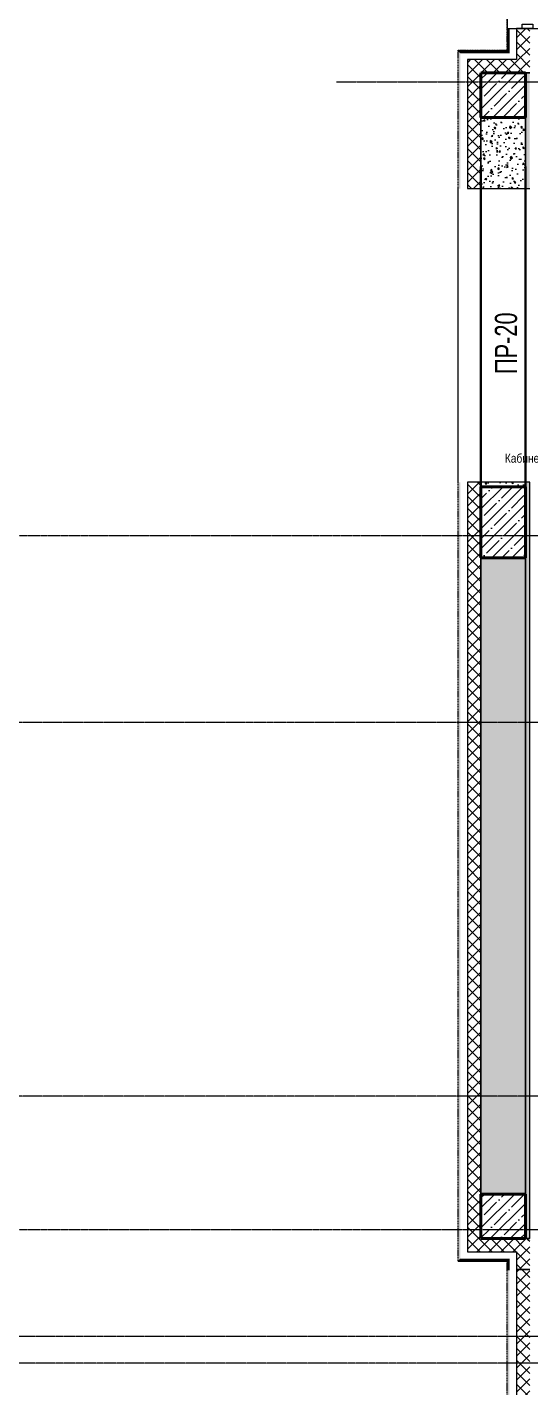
# Model space of a CAD drawing. Header units: millimetres. Extents: x -65509 to 912790, y 446 to 713294.
# Drawn here: x 182045 to 187695, y 139008 to 154289 of the extents above; entities that cross this region are included whole.
import ezdxf
from ezdxf.enums import TextEntityAlignment as Align

# ---------------------------------------------------------------- set-up
doc = ezdxf.new("R2010")
doc.units = ezdxf.units.MM
for name, pattern in [('CENTER2', [28.575, 19.05, -3.175, 3.175, -3.175]), ('DASHED', [19.05, 12.7, -6.35]), ('HIDDEN2', [4.7625, 3.175, -1.5875])]:
    doc.linetypes.add(name, pattern=pattern)
doc.layers.get('Defpoints').update_dxf_attribs({"color": 250})
for name, color, linetype, lineweight in [('A-AREA', 250, 'Continuous', 15), ('A-Wall-Open', 250, 'Continuous', 5), ('A-Wall_Материал_Газоблок_Контур', 250, 'Continuous', 0), ('АР_Колонны', 250, 'Continuous', 30), ('АР_Окна', 250, 'Continuous', 5), ('АР_площадь пом', 250, 'Continuous', 5), ('АР_Стены ЖБ', 250, 'Continuous', 35), ('АР_Стены ПЕНОблок', 250, 'Continuous', 20), ('АР_Стены_дефшов', 250, 'Continuous', 0), ('АР_Утеплитель', 250, 'Continuous', 0), ('АР_Штриховка', 250, 'Continuous', 0), ('РД_Оси_100', 250, 'Continuous', 0)]:
    doc.layers.add(name, color=color, linetype=linetype, lineweight=lineweight)
doc.layers.add('АР_Делит', color=250, linetype='Continuous', lineweight=0, plot=False)
doc.layers.add('РД_проем_инж перемыч_подсчет', color=250, linetype='Continuous', lineweight=30, plot=False)
doc.layers.add('РД_Перемычка инж проемов', color=250, linetype='Continuous')
doc.styles.add('Arial0', font='arial.ttf')
doc.styles.add('style1', font='ARIALN.TTF')
doc.styles.add('ккк', font='isocpeur.ttf', dxfattribs={"width": 0.85, "oblique": 15})
pattern_1 = [(45, (142195.16, 127275.07), (-67.35192, 67.35192), []), (135, (142195.16, 127275.07), (-67.35192, -67.35192), [])]
pattern_2 = [(360, (142195.1574, 127275.0729), (-6e-17, 1), [])]
pattern_3 = [(45, (142195.16, 127275.07), (-112.2532, 112.2532), []), (45, (142307.41, 127275.07), (-112.2532, 112.2532), [198.4375, -39.6875, 0, -39.6875])]

# ---------------------------------------------------------------- blocks, each defined once
blk = doc.blocks.new('СОШ_2200_АР_ОСИ_М100_28.05.24')
at = {"layer": 'АР_Делит', "color": 5, "linetype": 'DASHED'}
blk.add_lwpolyline([(114955, 135155), (114955, -355), (93595.036, -355), (93595.036, 13855), (94145, 13855), (94145, 68320), (66055, 68320), (66055, 13857.73), (83455, 13857.73), (83455, -355), (45245, -355), (45245, 13145), (44695, 13145), (44695, 26755), (45245, 26755), (45245, 68320), (20455, 68320), (20455, 26755), (27955, 26755), (27955, 13145), (-355, 13145), (-355, 100855), (37145, 100855), (37145, 129155)], dxfattribs=at)
at = {"layer": 'РД_Оси_100', "linetype": 'CENTER2'}
for p, q in [((43327.994, 26400), (71363.995, 26400)), ((71363.995, 19200), (33000, 19200)), ((71363.995, 15000), (33000, 15000)), ((33000, 13500), (85055, 13500))]:
    blk.add_line(p, q, dxfattribs=at)
for points in [[(33000, 21300), (71363.995, 21300)], [(85055, 12300), (33500, 12300), (33000, 12450)], [(85055, 12000), (33500, 12000), (33000, 11850)]]:
    blk.add_lwpolyline(points, dxfattribs=at)
blk = doc.blocks.new('MOK-МаркаПомещения1')
at = {"layer": 'A-AREA', "color": 0}
blk.add_line((-3.65, -1.94), (3.65, -1.94), dxfattribs=at)
at = {"layer": 'A-AREA', "color": 0, "style": 'style1'}
blk.add_attdef('АР-ПОМЕЩЕНИЕ:ПЛОЩАДЬ', text='', height=3, dxfattribs=at).set_placement((0, 0), align=Align.MIDDLE)
at = {"layer": 'Defpoints', "style": 'style1', "flags": 8}
blk.add_attdef('АР-ПОМЕЩЕНИЕ:НАИМЕНОВАНИЕ', text='', height=1, dxfattribs=at).set_placement((0, 2.96), align=Align.MIDDLE)
blk = doc.blocks.new('MOK-МаркаПеремычки')
at = {"color": 0, "style": 'ккк', "oblique": 15, "width": 0.85}
blk.add_attdef('АР-ПРОЕМ:ПЕРЕМЫЧКА', text='', height=2.5, dxfattribs=at).set_placement((0, 0), align=Align.MIDDLE)

msp = doc.modelspace()

# ---------------------------------------------------------------- hatches: boundary and pattern name
at = {"layer": 'АР_Штриховка', "linetype": 'Continuous', "lineweight": 0}
h = msp.add_hatch(dxfattribs=at)
h.set_pattern_fill('_U', color=256, style=0, pattern_type=0)
h.set_pattern_definition(pattern_2)
h.paths.add_polyline_path([(187440.157, 154030.073), (187465.157, 154005.073), (187465.157, 154275.073), (187440.157, 154275.073)], flags=0)
h = msp.add_hatch(dxfattribs=at)
h.set_pattern_fill('ANSI37', color=256, scale=30, style=0)
h.set_pattern_definition(pattern_1)
h.paths.add_polyline_path([(187545.157, 153925.073), (187695.157, 153775.073), (187695.157, 154275.073), (187545.157, 154275.073)], flags=0)
h = msp.add_hatch(dxfattribs=at)
h.set_pattern_fill('_U', color=256, style=0, pattern_type=0)
h.set_pattern_definition(pattern_2)
h.paths.add_polyline_path([(186890.157, 140420.073), (186915.157, 140445.073), (186915.157, 149175.073), (186890.157, 149175.073)], flags=0)
h.paths.add_polyline_path([(186890.157, 152475.073), (186915.157, 152475.073), (186915.157, 154005.073), (186890.157, 154030.073)], flags=0)
h = msp.add_hatch(dxfattribs=at)
h.set_pattern_fill('_U', color=256, style=0, pattern_type=0)
h.set_pattern_definition([(360, (142195.1574, 127275.0729), (2e-13, 1), [])])
h.paths.add_polyline_path([(186890.157, 154030.073), (186915.157, 154005.073), (187465.157, 154005.073), (187440.157, 154030.073)], flags=0)
h = msp.add_hatch(dxfattribs=at)
h.set_pattern_fill('ANSI37', color=256, scale=30, style=0)
h.set_pattern_definition(pattern_1)
h.paths.add_polyline_path([(186995.157, 140525.073), (187145.157, 140675.073), (187145.157, 149175.073), (186995.157, 149175.073)], flags=0)
h.paths.add_polyline_path([(186995.157, 152475.073), (187145.157, 152475.073), (187145.157, 153775.073), (186995.157, 153925.073)], flags=0)
h = msp.add_hatch(dxfattribs=at)
h.set_pattern_fill('ANSI37', color=256, scale=30, style=0)
h.set_pattern_definition([(45, (142195.16, 127275.07), (-67.35192, 67.35192), []), (135, (142195.16, 127275.07), (-67.35192, -67.35192), [])])
h.paths.add_polyline_path([(186995.157, 153925.073), (187145.157, 153775.073), (187695.157, 153775.073), (187545.157, 153925.073)], flags=0)
at = {"layer": 'АР_Штриховка', "linetype": 'Continuous', "lineweight": 5}
h = msp.add_hatch(dxfattribs=at)
h.set_pattern_fill('ANSI35', color=256, scale=25, style=0)
h.set_pattern_definition(pattern_3)
h.paths.add_polyline_path([(187145.194, 153275.073), (187645.194, 153275.073), (187645.194, 153775.073), (187145.194, 153775.073)], flags=0)
at = {"layer": 'АР_Штриховка', "linetype": 'Continuous', "lineweight": 0}
h = msp.add_hatch(dxfattribs=at)
h.set_pattern_fill('HONEY', color=256, scale=10, style=0)
h.set_pattern_definition([(360, (142195.157, 127275.073), (47.625, 27.496306), [31.75, -63.5]), (120, (142195.157, 127275.073), (-47.625, 27.496307), [31.75, -63.5]), (60, (142195.157, 127275.073), (1e-07, 54.992613), [-63.5, 31.75])])
h.paths.add_polyline_path([(187645.157, 140675.073), (187695.157, 140675.073), (187695.157, 149175.073), (187645.157, 149175.073)], flags=0)
h.paths.add_polyline_path([(187645.157, 152475.073), (187695.157, 152475.073), (187695.157, 153775.073), (187645.157, 153775.073)], flags=0)
h = msp.add_hatch(dxfattribs=at)
h.set_pattern_fill('AR-CONC', color=256, angle=-315, style=0)
h.set_pattern_definition([(95, (142195.16, 127275.07), (140.09465, 117.5534), [19.05, -209.55]), (40, (142195.16, 127275.07), (-160.01845, 110.1767), [15.24, -167.6406]), (145.45144, (142206.83, 127284.87), (-19.9238, 227.7301), [16.19, -178.09024]), (91.1842, (142159.24, 127311), (221.4102, 161.9534), [28.575, -314.325]), (141.63556, (142177.7, 127324.5), (-7.0866, 342.8268), [24.285, -267.1356]), (36.18415, (142159.24, 127311), (-7.0866, 342.8268), [22.86, -251.4597]), (66, (142186.18, 127319.97), (179.52, 34.89515), [19.05, -209.55]), (11, (142186.18, 127319.97), (-86.5399, 173.9412), [15.24, -167.64]), (116.45145, (142201.14, 127322.88), (92.98005, 208.83634), [16.19, -178.08994]), (82.5, (142195.16, 127275.07), (-57.60547, 61.97341), [0, -165.608, 0, -170.18, 0, -168.275]), (52.5, (142195.16, 127275.07), (-23.58973, 118.087), [0, -97.028, 0, -161.798, 0, -64.135]), (12.5, (142155.105, 127235.02), (99.92786, 91.826196), [0, -63.5, 0, -198.12, 0, -262.89]), (2.5, (142137.14, 127217.06), (86.7639, 122.7224), [0, -82.55, 0, -131.572, 0, -186.69])])
h.paths.add_polyline_path([(187645.157, 153275.073), (187145.157, 153275.073), (187145.157, 152475.073), (187645.157, 152475.073)], flags=0)
h.paths.add_polyline_path([(187645.157, 149175.073), (187145.157, 149175.073), (187145.157, 149125.073), (187645.157, 149125.073)], flags=0)
at = {"layer": 'АР_Штриховка', "linetype": 'Continuous', "lineweight": 5}
h = msp.add_hatch(dxfattribs=at)
h.set_pattern_fill('ANSI35', color=256, scale=25, style=0)
h.set_pattern_definition(pattern_3)
h.paths.add_polyline_path([(187145.157, 148325.073), (187645.157, 148325.073), (187645.157, 149125.073), (187145.157, 149125.073)], flags=0)
at = {"layer": 'АР_Штриховка', "linetype": 'Continuous', "lineweight": 0}
h = msp.add_hatch(dxfattribs=at)
h.set_pattern_fill('AR-CONC', color=256, angle=-315, style=0)
h.set_pattern_definition([(95, (142195.16, 127275.07), (140.09465, 117.5534), [19.05, -209.55]), (40, (142195.16, 127275.07), (-160.01845, 110.1767), [15.24, -167.6406]), (145.45144, (142206.83, 127284.87), (-19.9238, 227.7301), [16.19, -178.09024]), (91.1842, (142159.24, 127311), (221.4102, 161.9534), [28.575, -314.325]), (141.63556, (142177.7, 127324.5), (-7.0866, 342.8268), [24.285, -267.1356]), (36.18415, (142159.24, 127311), (-7.0866, 342.8268), [22.86, -251.4597]), (66, (142186.18, 127319.97), (179.52, 34.89515), [19.05, -209.55]), (11, (142186.18, 127319.97), (-86.5399, 173.9412), [15.24, -167.64]), (116.45145, (142201.14, 127322.88), (92.98005, 208.83634), [16.19, -178.08994]), (82.5, (142195.16, 127275.07), (-57.60547, 61.97341), [0, -165.608, 0, -170.18, 0, -168.275]), (52.5, (142195.16, 127275.07), (-23.58973, 118.087), [0, -97.028, 0, -161.798, 0, -64.135]), (12.5, (142155.105, 127235.02), (99.92786, 91.8262), [0, -63.5, 0, -198.12, 0, -262.89]), (2.5, (142137.14, 127217.06), (86.7639, 122.7224), [0, -82.55, 0, -131.572, 0, -186.69])])
h.paths.add_polyline_path([(187645.157, 148325.073), (187145.157, 148325.073), (187145.157, 141175.073), (187645.157, 141175.073)], flags=0)
at = {"layer": 'АР_Штриховка', "linetype": 'Continuous', "lineweight": 5}
h = msp.add_hatch(dxfattribs=at)
h.set_pattern_fill('ANSI35', color=256, scale=25, style=0)
h.set_pattern_definition(pattern_3)
h.paths.add_polyline_path([(187145.157, 140675.073), (187645.157, 140675.073), (187645.157, 141175.073), (187145.157, 141175.073)], flags=0)
at = {"layer": 'АР_Штриховка', "linetype": 'Continuous', "lineweight": 0}
h = msp.add_hatch(dxfattribs=at)
h.set_pattern_fill('ANSI37', color=256, scale=30, angle=-360, style=0)
h.set_pattern_definition([(45, (142195.16, 127275.07), (-67.35192, 67.35192), []), (135, (142195.16, 127275.07), (-67.35192, -67.35192), [])])
h.paths.add_polyline_path([(187545.157, 140525.073), (187695.157, 140675.073), (187145.157, 140675.073), (186995.157, 140525.073)], flags=0)
h = msp.add_hatch(dxfattribs=at)
h.set_pattern_fill('ANSI37', color=256, scale=30, style=0)
h.set_pattern_definition(pattern_1)
h.paths.add_polyline_path([(187545.157, 140325.073), (187695.157, 140325.073), (187695.157, 140675.073), (187545.157, 140525.073)], flags=0)
h = msp.add_hatch(dxfattribs=at)
h.set_pattern_fill('_U', color=256, angle=-360, style=0, pattern_type=0)
h.set_pattern_definition([(3e-14, (142195.1574, 127275.0729), (-3e-16, 1), [])])
h.paths.add_polyline_path([(187440.157, 140420.073), (187465.157, 140445.073), (186915.157, 140445.073), (186890.157, 140420.073)], flags=0)
h = msp.add_hatch(dxfattribs=at)
h.set_pattern_fill('_U', color=256, style=0, pattern_type=0)
h.set_pattern_definition(pattern_2)
h.paths.add_polyline_path([(187440.157, 140325.073), (187465.157, 140325.073), (187465.157, 140445.073), (187440.157, 140420.073)], flags=0)
h = msp.add_hatch(dxfattribs=at)
h.set_pattern_fill('_U', color=256, style=0, pattern_type=0)
h.set_pattern_definition(pattern_2)
h.paths.add_polyline_path([(187440.157, 126920.073), (187465.157, 126945.073), (187465.157, 128375.073), (187440.157, 128375.073)], flags=0)
h.paths.add_polyline_path([(187440.157, 131075.073), (187465.157, 131075.073), (187465.157, 131975.073), (187440.157, 131975.073)], flags=0)
h.paths.add_polyline_path([(187440.157, 133775.073), (187465.157, 133775.073), (187465.157, 134875.073), (187440.157, 134875.073)], flags=0)
h.paths.add_polyline_path([(187440.157, 136075.073), (187465.157, 136075.073), (187465.157, 136975.073), (187440.157, 136975.073)], flags=0)
h.paths.add_polyline_path([(187440.157, 138775.073), (187465.157, 138775.073), (187465.157, 140325.073), (187440.157, 140325.073)], flags=0)
h = msp.add_hatch(dxfattribs=at)
h.set_pattern_fill('ANSI37', color=256, scale=30, style=0)
h.set_pattern_definition(pattern_1)
h.paths.add_polyline_path([(187545.157, 127025.073), (187695.157, 127175.073), (187695.157, 128375.073), (187545.157, 128375.073)], flags=0)
h.paths.add_polyline_path([(187545.157, 131075.073), (187695.157, 131075.073), (187695.157, 131975.073), (187545.157, 131975.073)], flags=0)
h.paths.add_polyline_path([(187545.157, 133775.073), (187695.157, 133775.073), (187695.157, 134875.073), (187545.157, 134875.073)], flags=0)
h.paths.add_polyline_path([(187545.157, 136075.073), (187695.157, 136075.073), (187695.157, 136975.073), (187545.157, 136975.073)], flags=0)
h.paths.add_polyline_path([(187545.157, 138775.073), (187695.157, 138775.073), (187695.157, 140325.073), (187545.157, 140325.073)], flags=0)

# ---------------------------------------------------------------- linework, layer by layer
at = {"layer": 'A-Wall-Open', "linetype": 'Continuous', "lineweight": 5}
for p, q in [((186890.157, 149175.073), (186890.157, 152475.073)), ((187145.157, 152475.073), (187145.157, 149175.073)), ((187145.157, 149175.073), (187145.157, 152475.073)), ((187645.157, 152475.073), (187645.157, 149175.073))]:
    msp.add_line(p, q, dxfattribs=at)
at = {"layer": 'A-Wall_Материал_Газоблок_Контур', "linetype": 'Continuous', "lineweight": 0}
for p, q in [((187440.157, 155475.073), (187440.157, 154275.073)), ((187440.157, 154275.073), (187895.157, 154275.073))]:
    msp.add_line(p, q, dxfattribs=at)
at = {"layer": 'АР_Колонны', "linetype": 'HIDDEN2', "lineweight": 25}
for p, q in [((187145.194, 153775.073), (187645.194, 153775.073)), ((187145.194, 153275.073), (187145.194, 153775.073)), ((187645.194, 153775.073), (187645.194, 153275.073)), ((187645.194, 153275.073), (187145.194, 153275.073)), ((187145.157, 149125.073), (187645.157, 149125.073)), ((187145.157, 148325.073), (187145.157, 149125.073)), ((187645.157, 149125.073), (187645.157, 148325.073)), ((187645.157, 148325.073), (187145.157, 148325.073)), ((187145.157, 141175.073), (187645.157, 141175.073)), ((187145.157, 140675.073), (187145.157, 141175.073)), ((187645.157, 141175.073), (187645.157, 140675.073)), ((187645.157, 140675.073), (187145.157, 140675.073))]:
    msp.add_line(p, q, dxfattribs=at)
at = {"layer": 'АР_Колонны', "linetype": 'Continuous', "lineweight": 35}
for p, q in [((187145.194, 153775.073), (187645.194, 153775.073)), ((187145.194, 153275.073), (187145.194, 153775.073)), ((187645.194, 153275.073), (187645.194, 153775.073)), ((187145.194, 153275.073), (187645.194, 153275.073)), ((187145.194, 153275.073), (187645.194, 153275.073)), ((187145.157, 149125.073), (187645.157, 149125.073)), ((187145.157, 148325.073), (187145.157, 149125.073)), ((187645.157, 148325.073), (187645.157, 149125.073)), ((187145.157, 148325.073), (187645.157, 148325.073)), ((187145.157, 141175.073), (187645.157, 141175.073)), ((187145.157, 140675.073), (187145.157, 141175.073)), ((187645.157, 140675.073), (187645.157, 141175.073)), ((187145.157, 140675.073), (187645.157, 140675.073)), ((187145.157, 140675.073), (187645.157, 140675.073))]:
    msp.add_line(p, q, dxfattribs=at)
at = {"layer": 'АР_Окна', "linetype": 'Continuous', "lineweight": 5}
msp.add_line((187440.157, 155475.073), (187440.157, 154275.073), dxfattribs=at)
msp.add_lwpolyline([(187727.657, 154325.073), (187727.657, 154275.073), (187607.657, 154275.073), (187607.657, 154325.073)], close=True, dxfattribs=at)
at = {"layer": 'АР_Стены ЖБ', "linetype": 'Continuous', "lineweight": 40}
for p, q in [((187645.194, 153775.073), (187145.194, 153775.073)), ((187145.194, 153775.073), (187145.194, 153275.073)), ((187645.194, 153275.073), (187645.194, 153775.073)), ((187145.194, 153275.073), (187645.194, 153275.073)), ((187645.157, 149125.073), (187145.157, 149125.073)), ((187145.157, 149125.073), (187145.157, 148325.073)), ((187645.157, 148325.073), (187645.157, 149125.073)), ((187145.157, 148325.073), (187645.157, 148325.073)), ((187645.157, 141175.073), (187145.157, 141175.073)), ((187145.157, 141175.073), (187145.157, 140675.073)), ((187645.157, 140675.073), (187645.157, 141175.073)), ((187145.157, 140675.073), (187645.157, 140675.073))]:
    msp.add_line(p, q, dxfattribs=at)
at = {"layer": 'АР_Стены ПЕНОблок', "linetype": 'Continuous', "lineweight": 20}
for p, q in [((187645.157, 153275.073), (187145.157, 153275.073)), ((187145.157, 153275.073), (187145.157, 152475.073)), ((187645.157, 152475.073), (187645.157, 153275.073)), ((187145.157, 152475.073), (187645.157, 152475.073)), ((187645.157, 149175.073), (187145.157, 149175.073)), ((187145.157, 149175.073), (187145.157, 149125.073)), ((187645.157, 149125.073), (187645.157, 149175.073)), ((187145.157, 149125.073), (187645.157, 149125.073)), ((187645.157, 148325.073), (187145.157, 148325.073)), ((187145.157, 148325.073), (187145.157, 141175.073)), ((187645.157, 141175.073), (187645.157, 148325.073)), ((187145.157, 141175.073), (187645.157, 141175.073))]:
    msp.add_line(p, q, dxfattribs=at)
at = {"layer": 'АР_Стены_дефшов', "linetype": 'Continuous', "lineweight": 0}
for p, q in [((187695.157, 153775.073), (187645.157, 153775.073)), ((187645.157, 153775.073), (187645.157, 152475.073)), ((187645.157, 152475.073), (187695.157, 152475.073)), ((187645.157, 149175.073), (187645.157, 152475.073)), ((187695.157, 149175.073), (187645.157, 149175.073)), ((187645.157, 149175.073), (187645.157, 140675.073)), ((187695.157, 140675.073), (187695.157, 149175.073)), ((187645.157, 140675.073), (187695.157, 140675.073))]:
    msp.add_line(p, q, dxfattribs=at)
at = {"layer": 'АР_Утеплитель', "linetype": 'Continuous', "lineweight": 0}
for p, q in [((187695.157, 154275.073), (187545.157, 154275.073)), ((187545.157, 154275.073), (187545.157, 153925.073)), ((186995.157, 153925.073), (186995.157, 152475.073)), ((187545.157, 153925.073), (186995.157, 153925.073)), ((187145.157, 152475.073), (187145.157, 153775.073)), ((187145.157, 153775.073), (187695.157, 153775.073)), ((186995.157, 152475.073), (187145.157, 152475.073)), ((187145.157, 149175.073), (186995.157, 149175.073)), ((186995.157, 149175.073), (186995.157, 140525.073)), ((187145.157, 140675.073), (187145.157, 149175.073)), ((187695.157, 140675.073), (187145.157, 140675.073)), ((186995.157, 140525.073), (187545.157, 140525.073)), ((187545.157, 140525.073), (187545.157, 140325.073)), ((187695.157, 140325.073), (187545.157, 140325.073)), ((187545.157, 140325.073), (187545.157, 138775.073)), ((187545.157, 140325.073), (187695.157, 140325.073))]:
    msp.add_line(p, q, dxfattribs=at)
at = {"layer": 'РД_проем_инж перемыч_подсчет', "linetype": 'Continuous', "lineweight": 30}
for p, q in [((187145.157, 149125.073), (187145.157, 152725.073)), ((187645.157, 149125.073), (187645.157, 152725.073))]:
    msp.add_line(p, q, dxfattribs=at)

# ---------------------------------------------------------------- block references
at = {"layer": 'АР_площадь пом', "linetype": 'Continuous', "lineweight": 5}
ref = msp.add_blockref('MOK-МаркаПомещения1', (190251.519, 149137.486), dxfattribs=dict(at, xscale=100, yscale=100, zscale=100))
ref.add_attrib('АР-ПОМЕЩЕНИЕ:НАИМЕНОВАНИЕ', 'Кабинет иностранного языка с возможностью деления трансформируемой перегородкой на 2 помещения', dxfattribs={"layer": 'Defpoints', "height": 100, "style": 'style1'}).set_placement((190251.519, 149433.049), align=Align.MIDDLE)
ref.add_attrib('АР-ПОМЕЩЕНИЕ:ПЛОЩАДЬ', '111.48', dxfattribs={"layer": 'A-AREA', "color": 0, "height": 300, "style": 'style1'}).set_placement((190251.519, 149137.486), align=Align.MIDDLE)
at = {"layer": 'РД_Оси_100'}
msp.add_blockref('СОШ_2200_АР_ОСИ_М100_28.05.24', (142195.157, 127275.073), dxfattribs=at)
at = {"layer": 'РД_Перемычка инж проемов', "linetype": 'Continuous', "lineweight": -3}
ref = msp.add_blockref('MOK-МаркаПеремычки', (187427, 150737.386), dxfattribs=dict(at, xscale=100, yscale=100, zscale=100, rotation=89.99999999999997))
ref.add_attrib('АР-ПРОЕМ:ПЕРЕМЫЧКА', 'ПР-20', dxfattribs={"layer": '0', "color": 0, "height": 250, "rotation": 90, "style": 'Arial0', "width": 0.7}).set_placement((187427, 150737.386), align=Align.MIDDLE)

doc.saveas('drawing.dxf')
